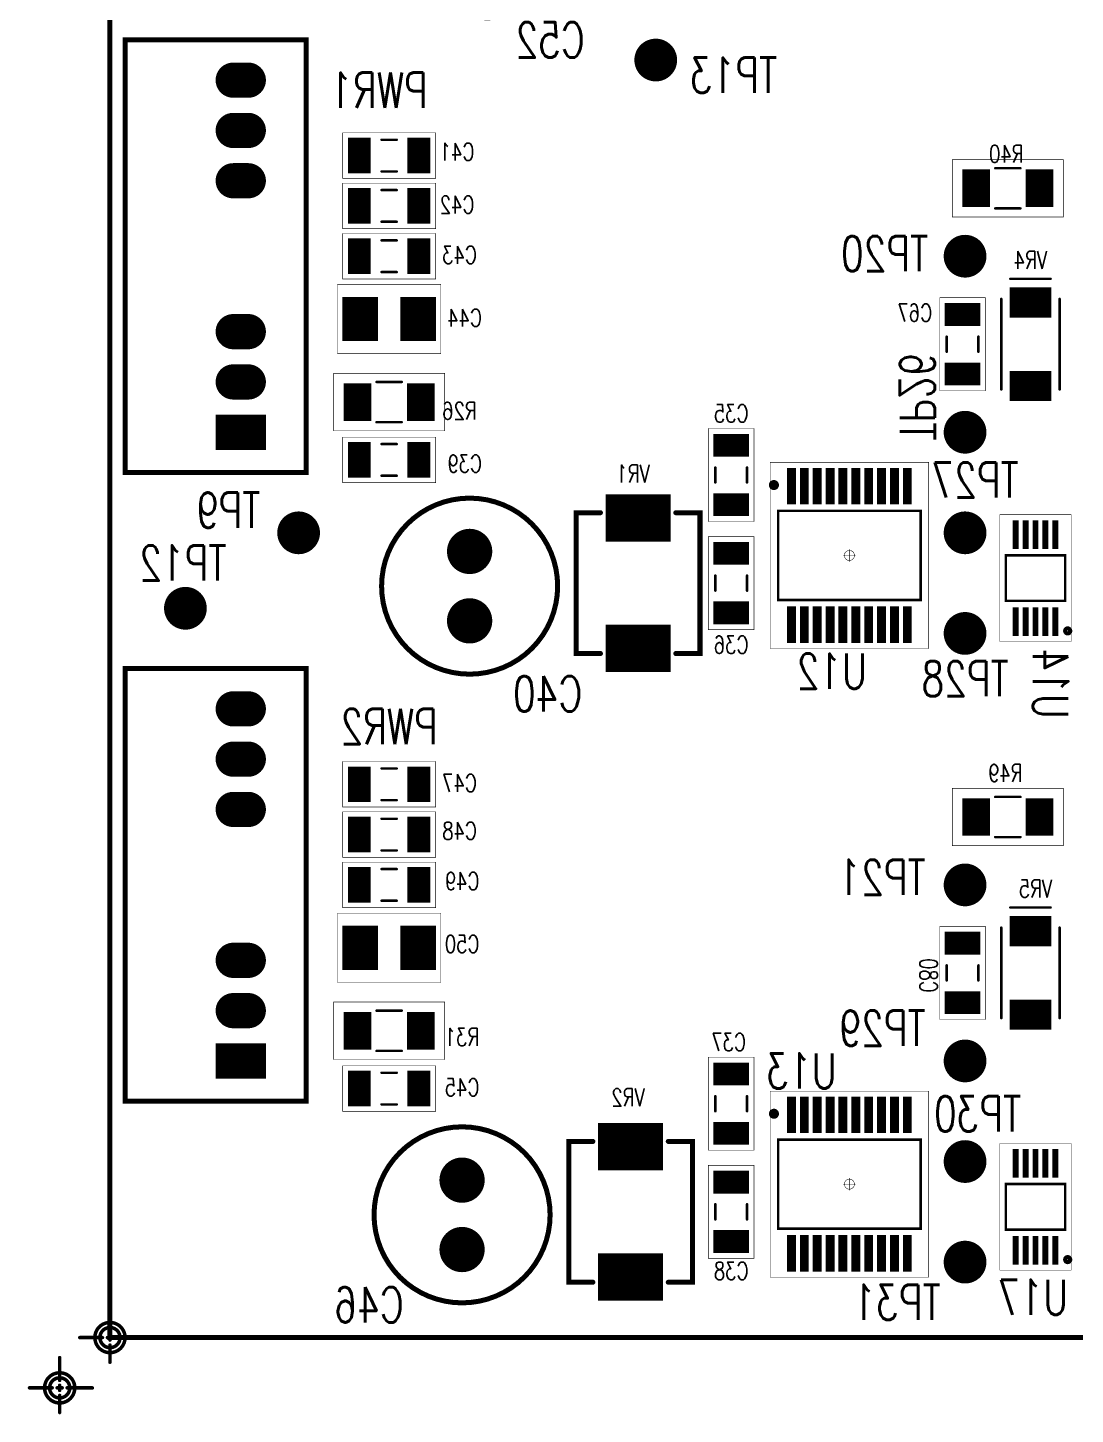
# Model space of a CAD drawing. Extents: x -0.16 to 8.87, y -0.15 to 6.46.
# Drawn here: x -0.164 to 1.919, y -0.153 to 2.604 of the extents above; entities that cross this region are included whole.
import ezdxf
from ezdxf.enums import TextEntityAlignment as Align

# ---------------------------------------------------------------- set-up
doc = ezdxf.new("R2010")
doc.units = 0
for name, color, linetype in [('2D_LINE_00', 130, 'CONTINUOUS'), ('BOARD_OUTLINE_00', 4, 'CONTINUOUS'), ('DRIL_NPLTE_THRU_01', 146, 'CONTINUOUS'), ('DRIL_NPLTE_THRU_02', 3, 'CONTINUOUS'), ('DRIL_NPLTE_THRU_03', 2, 'CONTINUOUS'), ('DRIL_NPLTE_THRU_04', 23, 'CONTINUOUS'), ('DRIL_PLTE_THRU_01', 146, 'CONTINUOUS'), ('DRIL_PLTE_THRU_02', 3, 'CONTINUOUS'), ('DRIL_PLTE_THRU_03', 2, 'CONTINUOUS'), ('DRIL_PLTE_THRU_04', 23, 'CONTINUOUS'), ('DRIL_SYMBOL', 4, 'CONTINUOUS'), ('PADS_BOT', 231, 'CONTINUOUS'), ('PADS_INNER', 130, 'CONTINUOUS'), ('PADS_TOP', 130, 'CONTINUOUS'), ('PART_BOT_2DLINE_26', 43, 'CONTINUOUS'), ('PART_BOT_2DLINE_27', 136, 'CONTINUOUS'), ('PART_NAME_29', 183, 'CONTINUOUS'), ('TAG_00', 4, 'CONTINUOUS'), ('TAG_01', 4, 'CONTINUOUS')]:
    doc.layers.add(name, color=color, linetype=linetype)
doc.styles.add('W0$01', font='simplex', dxfattribs={"width": 0.75})

# ---------------------------------------------------------------- blocks, each defined once
blk = doc.blocks.new('SMOOTH_0$01')
at = {"const_width": 0.005}
blk.add_lwpolyline([(-0.0025, 0, 1), (0.0025, 0, 1)], format="xyb", close=True, dxfattribs=at)
blk = doc.blocks.new('BOARD_3')
at = {"layer": 'BOARD_OUTLINE_00', "const_width": 0.01}
blk.add_lwpolyline([(0, 0), (8.7, 0), (8.7, 4), (5.459, 4), (5.459, 6.316), (2.9, 6.316), (2.9, 4), (0, 4)], close=True, dxfattribs=at)
at = {"layer": 'BOARD_OUTLINE_00'}
blk.add_blockref('SMOOTH_0$01', (0, 0), dxfattribs=at)
blk = doc.blocks.new('SMOOTH_0$007')
at = {"const_width": 0.0035}
blk.add_lwpolyline([(-0.00175, 0, 1), (0.00175, 0, 1)], format="xyb", close=True, dxfattribs=at)
blk = doc.blocks.new('DRAWING_1')
at = {"layer": '2D_LINE_00', "const_width": 0.007}
for points in [[(0, 0.015), (0, 0.06)], [(-0.06, 0), (-0.015, 0)], [(0, 0), (-0.005, 0)], [(0, 0), (0, 0.005)], [(0, 0), (0.005, 0)], [(0, 0), (0, -0.005)], [(0.015, 0), (0.065, 0)], [(0, -0.015), (0, -0.049)]]:
    blk.add_lwpolyline(points, dxfattribs=at)
for points in [[(0, -0.03, 1), (0, 0.03, 1)], [(0, -0.02, 1), (0, 0.02, 1)]]:
    blk.add_lwpolyline(points, format="xyb", close=True, dxfattribs=at)
at = {"layer": '2D_LINE_00'}
for p in [(0, 0.06), (-0.06, 0), (-0.015, 0), (-0.005, 0), (0, 0.015), (0, 0.005), (0, 0), (0, 0), (0, 0), (0, 0), (0.005, 0), (0.015, 0), (0.065, 0), (0, -0.005), (0, -0.015), (0, -0.049)]:
    blk.add_blockref('SMOOTH_0$007', p, dxfattribs=at)
blk = doc.blocks.new('DRAWING_2')
at = {"layer": '2D_LINE_00', "const_width": 0.007}
for points in [[(0, 0.015), (0, 0.06)], [(-0.06, 0), (-0.015, 0)], [(0, 0), (-0.005, 0)], [(0, 0), (0, 0.005)], [(0, 0), (0.005, 0)], [(0, 0), (0, -0.005)], [(0.015, 0), (0.065, 0)], [(0, -0.015), (0, -0.049)]]:
    blk.add_lwpolyline(points, dxfattribs=at)
for points in [[(0, -0.03, 1), (0, 0.03, 1)], [(0, -0.02, 1), (0, 0.02, 1)]]:
    blk.add_lwpolyline(points, format="xyb", close=True, dxfattribs=at)
at = {"layer": '2D_LINE_00'}
for p in [(0, 0.06), (-0.06, 0), (-0.015, 0), (-0.005, 0), (0, 0.015), (0, 0.005), (0, 0), (0, 0), (0, 0), (0, 0), (0.005, 0), (0.015, 0), (0.065, 0), (0, -0.005), (0, -0.015), (0, -0.049)]:
    blk.add_blockref('SMOOTH_0$007', p, dxfattribs=at)
blk = doc.blocks.new('PART_BODY_BOT_4')
at = {"layer": 'PART_BOT_2DLINE_26', "const_width": 0.01}
blk.add_lwpolyline([(0.244, 0, 1), (-0.106, 0, 1)], format="xyb", close=True, dxfattribs=at)
blk = doc.blocks.new('DRIL_SYMBOL_0$037')
at = {"layer": 'DRIL_SYMBOL', "const_width": 0.002}
for points in [[(-0.01, 0), (0.01, 0)], [(0, -0.01), (0, 0.01)]]:
    blk.add_lwpolyline(points, dxfattribs=at)
blk = doc.blocks.new('DRIL_HOLE_0$037')
at = {"const_width": 0.0185}
blk.add_lwpolyline([(-0.00925, 0, 1), (0.00925, 0, 1)], format="xyb", close=True, dxfattribs=at)
blk.add_blockref('DRIL_SYMBOL_0$037', (0, 0))
blk = doc.blocks.new('PAD_0')
at = {"const_width": 0.045}
blk.add_lwpolyline([(0, -0.0225, 1), (0, 0.0225, 1)], format="xyb", close=True, dxfattribs=at)
blk = doc.blocks.new('STK_BOT_14')
at = {"layer": 'DRIL_PLTE_THRU_01'}
blk.add_blockref('DRIL_HOLE_0$037', (0, 0), dxfattribs=at)
at = {"layer": 'DRIL_PLTE_THRU_02'}
blk.add_blockref('DRIL_HOLE_0$037', (0, 0), dxfattribs=at)
at = {"layer": 'DRIL_PLTE_THRU_03'}
blk.add_blockref('DRIL_HOLE_0$037', (0, 0), dxfattribs=at)
at = {"layer": 'DRIL_PLTE_THRU_04'}
blk.add_blockref('DRIL_HOLE_0$037', (0, 0), dxfattribs=at)
at = {"layer": 'PADS_BOT'}
blk.add_blockref('PAD_0', (0, 0), dxfattribs=at)
at = {"layer": 'PADS_INNER'}
blk.add_blockref('PAD_0', (0, 0), dxfattribs=at)
at = {"layer": 'PADS_TOP'}
blk.add_blockref('PAD_0', (0, 0), dxfattribs=at)
blk = doc.blocks.new('SYM_BOT_2')
for name, p in [('PART_BODY_BOT_4', (0, 0)), ('STK_BOT_14', (0, 0)), ('STK_BOT_14', (0.138, 0))]:
    blk.add_blockref(name, p)
blk = doc.blocks.new('PART_BOT_0')
blk.add_blockref('SYM_BOT_2', (0, 0))
at = {"layer": 'PART_NAME_29', "style": 'W0$01', "width": 0.75}
blk.add_text('C40', height=0.07, rotation=270, dxfattribs=at).set_placement((-0.18, 0.155), align=Align.CENTER)
blk = doc.blocks.new('PART_BOT_1')
blk.add_blockref('SYM_BOT_2', (0, 0))
at = {"layer": 'PART_NAME_29', "style": 'W0$01', "width": 0.75}
blk.add_text('C46', height=0.07, rotation=270, dxfattribs=at).set_placement((-0.145, -0.185), align=Align.CENTER)
blk = doc.blocks.new('PART_BOT_2')
blk.add_blockref('SYM_BOT_2', (0, 0))
at = {"layer": 'PART_NAME_29', "style": 'W0$01', "width": 0.75}
blk.add_text('C52', height=0.07, rotation=270, dxfattribs=at).set_placement((-0.185, 0.125), align=Align.CENTER)
blk = doc.blocks.new('SMOOTH_0$005')
at = {"const_width": 0.0025}
blk.add_lwpolyline([(-0.00125, 0, 1), (0.00125, 0, 1)], format="xyb", close=True, dxfattribs=at)
blk = doc.blocks.new('SMOOTH_0$001')
at = {"const_width": 0.0005}
blk.add_lwpolyline([(-0.00025, 0, 1), (0.00025, 0, 1)], format="xyb", close=True, dxfattribs=at)
blk = doc.blocks.new('PART_BODY_BOT_7')
at = {"layer": 'PART_BOT_2DLINE_26', "const_width": 0.005}
for points in [[(-0.015, 0.0315), (0.015, 0.0315)], [(-0.015, -0.0315), (0.015, -0.0315)]]:
    blk.add_lwpolyline(points, dxfattribs=at)
at = {"layer": 'PART_BOT_2DLINE_27', "const_width": 0.001}
blk.add_lwpolyline([(-0.09252, -0.04528), (0.09252, -0.04528), (0.09252, 0.04528), (-0.09252, 0.04528)], close=True, dxfattribs=at)
at = {"layer": 'PART_BOT_2DLINE_26'}
for p in [(-0.015, 0.0315), (0.015, 0.0315), (-0.015, -0.0315), (0.015, -0.0315)]:
    blk.add_blockref('SMOOTH_0$005', p, dxfattribs=at)
at = {"layer": 'PART_BOT_2DLINE_27'}
for p in [(-0.09252, 0.04528), (0.09252, 0.04528), (-0.09252, -0.04528), (0.09252, -0.04528)]:
    blk.add_blockref('SMOOTH_0$001', p, dxfattribs=at)
blk = doc.blocks.new('DRIL_HOLE_0')
blk.add_lwpolyline([(0, 0, 1), (0, 0, 1)], format="xyb", close=True)
blk = doc.blocks.new('PAD_1')
blk.add_lwpolyline([(0, 0, 1), (0, 0, 1)], format="xyb", close=True)
blk = doc.blocks.new('PAD_3')
at = {"const_width": 0.0453}
blk.add_lwpolyline([(-0.0354, 0), (0.0354, 0)], dxfattribs=at)
blk = doc.blocks.new('STK_BOT_17')
at = {"layer": 'DRIL_NPLTE_THRU_01'}
blk.add_blockref('DRIL_HOLE_0', (0, 0), dxfattribs=at)
at = {"layer": 'DRIL_NPLTE_THRU_02'}
blk.add_blockref('DRIL_HOLE_0', (0, 0), dxfattribs=at)
at = {"layer": 'DRIL_NPLTE_THRU_03'}
blk.add_blockref('DRIL_HOLE_0', (0, 0), dxfattribs=at)
at = {"layer": 'DRIL_NPLTE_THRU_04'}
blk.add_blockref('DRIL_HOLE_0', (0, 0), dxfattribs=at)
at = {"layer": 'PADS_BOT', "rotation": 90}
blk.add_blockref('PAD_3', (0, 0), dxfattribs=at)
at = {"layer": 'PADS_INNER'}
blk.add_blockref('PAD_1', (0, 0), dxfattribs=at)
at = {"layer": 'PADS_TOP'}
blk.add_blockref('PAD_1', (0, 0), dxfattribs=at)
blk = doc.blocks.new('SYM_BOT_5')
for name, p in [('STK_BOT_17', (-0.05906, 0)), ('STK_BOT_17', (0.05906, 0)), ('PART_BODY_BOT_7', (0, 0))]:
    blk.add_blockref(name, p)
blk = doc.blocks.new('PART_BOT_37')
blk.add_blockref('SYM_BOT_5', (0, 0))
at = {"layer": 'PART_NAME_29', "style": 'W0$01', "width": 0.75}
blk.add_text('C35', height=0.035, rotation=270, dxfattribs=at).set_placement((0.105, 0), align=Align.CENTER)
blk = doc.blocks.new('PART_BOT_38')
blk.add_blockref('SYM_BOT_5', (0, 0))
at = {"layer": 'PART_NAME_29', "style": 'W0$01', "width": 0.75}
blk.add_text('C36', height=0.035, rotation=90, dxfattribs=at).set_placement((0.14, 0), align=Align.CENTER)
blk = doc.blocks.new('PART_BOT_39')
blk.add_blockref('SYM_BOT_5', (0, 0))
at = {"layer": 'PART_NAME_29', "style": 'W0$01', "width": 0.75}
blk.add_text('C37', height=0.035, rotation=270, dxfattribs=at).set_placement((0.105, -0.005), align=Align.CENTER)
blk = doc.blocks.new('PART_BOT_40')
blk.add_blockref('SYM_BOT_5', (0, 0))
at = {"layer": 'PART_NAME_29', "style": 'W0$01', "width": 0.75}
blk.add_text('C38', height=0.035, rotation=90, dxfattribs=at).set_placement((0.135, 0), align=Align.CENTER)
blk = doc.blocks.new('PART_BOT_45')
blk.add_blockref('SYM_BOT_5', (0, 0))
at = {"layer": 'PART_NAME_29', "style": 'W0$01', "width": 0.75}
blk.add_text('C67', height=0.035, rotation=90, dxfattribs=at).set_placement((-0.045, 0.095), align=Align.CENTER)
blk = doc.blocks.new('PART_BOT_52')
blk.add_blockref('SYM_BOT_5', (0, 0))
at = {"layer": 'PART_NAME_29', "style": 'W0$01', "width": 0.75}
blk.add_text('C80', height=0.035, rotation=180, dxfattribs=at).set_placement((0.005, 0.085), align=Align.CENTER)
blk = doc.blocks.new('PART_BOT_64')
blk.add_blockref('SYM_BOT_5', (0, 0))
at = {"layer": 'PART_NAME_29', "style": 'W0$01', "width": 0.75}
blk.add_text('C43', height=0.035, rotation=180, dxfattribs=at).set_placement((0.14, 0.015), align=Align.CENTER)
blk = doc.blocks.new('PART_BOT_65')
blk.add_blockref('SYM_BOT_5', (0, 0))
at = {"layer": 'PART_NAME_29', "style": 'W0$01', "width": 0.75}
blk.add_text('C49', height=0.035, rotation=180, dxfattribs=at).set_placement((0.145, 0.01), align=Align.CENTER)
blk = doc.blocks.new('PART_BOT_83')
blk.add_blockref('SYM_BOT_5', (0, 0))
at = {"layer": 'PART_NAME_29', "style": 'W0$01', "width": 0.75}
blk.add_text('C39', height=0.035, rotation=180, dxfattribs=at).set_placement((0.15, 0.025), align=Align.CENTER)
blk = doc.blocks.new('PART_BOT_84')
blk.add_blockref('SYM_BOT_5', (0, 0))
at = {"layer": 'PART_NAME_29', "style": 'W0$01', "width": 0.75}
blk.add_text('C42', height=0.035, rotation=180, dxfattribs=at).set_placement((0.135, 0.015), align=Align.CENTER)
blk = doc.blocks.new('PART_BOT_85')
blk.add_blockref('SYM_BOT_5', (0, 0))
at = {"layer": 'PART_NAME_29', "style": 'W0$01', "width": 0.75}
blk.add_text('C45', height=0.035, rotation=180, dxfattribs=at).set_placement((0.145, 0.015), align=Align.CENTER)
blk = doc.blocks.new('PART_BOT_86')
blk.add_blockref('SYM_BOT_5', (0, 0))
at = {"layer": 'PART_NAME_29', "style": 'W0$01', "width": 0.75}
blk.add_text('C48', height=0.035, rotation=180, dxfattribs=at).set_placement((0.14, 0.01), align=Align.CENTER)
blk = doc.blocks.new('PART_BOT_91')
blk.add_blockref('SYM_BOT_5', (0, 0))
at = {"layer": 'PART_NAME_29', "style": 'W0$01', "width": 0.75}
blk.add_text('C41', height=0.035, rotation=180, dxfattribs=at).set_placement((0.135, 0.01), align=Align.CENTER)
blk = doc.blocks.new('PART_BOT_92')
blk.add_blockref('SYM_BOT_5', (0, 0))
at = {"layer": 'PART_NAME_29', "style": 'W0$01', "width": 0.75}
blk.add_text('C47', height=0.035, rotation=180, dxfattribs=at).set_placement((0.14, 0.015), align=Align.CENTER)
blk = doc.blocks.new('PART_BODY_BOT_9')
at = {"layer": 'PART_BOT_2DLINE_27', "const_width": 0.001}
blk.add_lwpolyline([(-0.10276, -0.0689), (0.10276, -0.0689), (0.10276, 0.0689), (-0.10276, 0.0689)], close=True, dxfattribs=at)
at = {"layer": 'PART_BOT_2DLINE_27'}
for p in [(-0.10276, 0.0689), (0.10276, 0.0689), (-0.10276, -0.0689), (0.10276, -0.0689)]:
    blk.add_blockref('SMOOTH_0$001', p, dxfattribs=at)
blk = doc.blocks.new('PAD_5')
at = {"const_width": 0.0709}
blk.add_lwpolyline([(-0.0439, 0), (0.0439, 0)], dxfattribs=at)
blk = doc.blocks.new('STK_BOT_19')
at = {"layer": 'DRIL_NPLTE_THRU_01'}
blk.add_blockref('DRIL_HOLE_0', (0, 0), dxfattribs=at)
at = {"layer": 'DRIL_NPLTE_THRU_02'}
blk.add_blockref('DRIL_HOLE_0', (0, 0), dxfattribs=at)
at = {"layer": 'DRIL_NPLTE_THRU_03'}
blk.add_blockref('DRIL_HOLE_0', (0, 0), dxfattribs=at)
at = {"layer": 'DRIL_NPLTE_THRU_04'}
blk.add_blockref('DRIL_HOLE_0', (0, 0), dxfattribs=at)
at = {"layer": 'PADS_BOT', "rotation": 90}
blk.add_blockref('PAD_5', (0, 0), dxfattribs=at)
at = {"layer": 'PADS_INNER'}
blk.add_blockref('PAD_1', (0, 0), dxfattribs=at)
at = {"layer": 'PADS_TOP'}
blk.add_blockref('PAD_1', (0, 0), dxfattribs=at)
blk = doc.blocks.new('SYM_BOT_7')
for name, p in [('PART_BODY_BOT_9', (0, 0)), ('STK_BOT_19', (-0.05748, 0)), ('STK_BOT_19', (0.05748, 0))]:
    blk.add_blockref(name, p)
blk = doc.blocks.new('PART_BOT_119')
blk.add_blockref('SYM_BOT_7', (0, 0))
at = {"layer": 'PART_NAME_29', "style": 'W0$01', "width": 0.75}
blk.add_text('C44', height=0.035, rotation=180, dxfattribs=at).set_placement((0.15, 0.015), align=Align.CENTER)
blk = doc.blocks.new('PART_BOT_120')
blk.add_blockref('SYM_BOT_7', (0, 0))
at = {"layer": 'PART_NAME_29', "style": 'W0$01', "width": 0.75}
blk.add_text('C50', height=0.035, rotation=180, dxfattribs=at).set_placement((0.145, 0.01), align=Align.CENTER)
blk = doc.blocks.new('PART_BODY_BOT_16')
at = {"layer": 'PART_BOT_2DLINE_26', "const_width": 0.01}
blk.add_lwpolyline([(-0.08, 0.13), (0.78, 0.13), (0.78, -0.23), (-0.08, -0.23)], close=True, dxfattribs=at)
at = {"layer": 'PART_BOT_2DLINE_26'}
for p in [(-0.08, 0.13), (0.78, 0.13), (-0.08, -0.23), (0.78, -0.23)]:
    blk.add_blockref('SMOOTH_0$01', p, dxfattribs=at)
blk = doc.blocks.new('PAD_15')
at = {"const_width": 0.035}
blk.add_lwpolyline([(-0.015, -0.0175), (0.015, -0.0175, 1), (0.015, 0.0175), (-0.015, 0.0175, 1)], format="xyb", close=True, dxfattribs=at)
blk = doc.blocks.new('PAD_16')
at = {"const_width": 0.07}
blk.add_lwpolyline([(-0.05, 0), (0.05, 0)], dxfattribs=at)
blk = doc.blocks.new('STK_BOT_33')
at = {"layer": 'DRIL_PLTE_THRU_01'}
blk.add_blockref('DRIL_HOLE_0$037', (0, 0), dxfattribs=at)
at = {"layer": 'DRIL_PLTE_THRU_02'}
blk.add_blockref('DRIL_HOLE_0$037', (0, 0), dxfattribs=at)
at = {"layer": 'DRIL_PLTE_THRU_03'}
blk.add_blockref('DRIL_HOLE_0$037', (0, 0), dxfattribs=at)
at = {"layer": 'DRIL_PLTE_THRU_04'}
blk.add_blockref('DRIL_HOLE_0$037', (0, 0), dxfattribs=at)
at = {"layer": 'PADS_BOT', "rotation": 90}
blk.add_blockref('PAD_16', (0, 0), dxfattribs=at)
at = {"layer": 'PADS_INNER', "rotation": 90}
blk.add_blockref('PAD_15', (0, 0), dxfattribs=at)
at = {"layer": 'PADS_TOP', "rotation": 90}
blk.add_blockref('PAD_16', (0, 0), dxfattribs=at)
blk = doc.blocks.new('STK_BOT_32')
at = {"layer": 'DRIL_PLTE_THRU_01'}
blk.add_blockref('DRIL_HOLE_0$037', (0, 0), dxfattribs=at)
at = {"layer": 'DRIL_PLTE_THRU_02'}
blk.add_blockref('DRIL_HOLE_0$037', (0, 0), dxfattribs=at)
at = {"layer": 'DRIL_PLTE_THRU_03'}
blk.add_blockref('DRIL_HOLE_0$037', (0, 0), dxfattribs=at)
at = {"layer": 'DRIL_PLTE_THRU_04'}
blk.add_blockref('DRIL_HOLE_0$037', (0, 0), dxfattribs=at)
at = {"layer": 'PADS_BOT', "rotation": 90}
blk.add_blockref('PAD_15', (0, 0), dxfattribs=at)
at = {"layer": 'PADS_INNER', "rotation": 90}
blk.add_blockref('PAD_15', (0, 0), dxfattribs=at)
at = {"layer": 'PADS_TOP', "rotation": 90}
blk.add_blockref('PAD_15', (0, 0), dxfattribs=at)
blk = doc.blocks.new('SYM_BOT_14')
for name, p in [('PART_BODY_BOT_16', (0, 0)), ('STK_BOT_33', (0, 0)), ('STK_BOT_32', (0.1, 0)), ('STK_BOT_32', (0.2, 0)), ('STK_BOT_32', (0.5, 0)), ('STK_BOT_32', (0.6, 0)), ('STK_BOT_32', (0.7, 0))]:
    blk.add_blockref(name, p)
blk = doc.blocks.new('PART_BOT_133')
blk.add_blockref('SYM_BOT_14', (0, 0))
at = {"layer": 'PART_NAME_29', "style": 'W0$01', "width": 0.75}
blk.add_text('PWR1', height=0.07, rotation=270, dxfattribs=at).set_placement((0.645, 0.275), align=Align.CENTER)
blk = doc.blocks.new('PART_BOT_134')
blk.add_blockref('SYM_BOT_14', (0, 0))
at = {"layer": 'PART_NAME_29', "style": 'W0$01', "width": 0.75}
blk.add_text('PWR2', height=0.07, rotation=270, dxfattribs=at).set_placement((0.63, 0.295), align=Align.CENTER)
blk = doc.blocks.new('PART_BODY_BOT_17')
at = {"layer": 'PART_BOT_2DLINE_26', "const_width": 0.01}
for points in [[(-0.14, 0.075), (-0.14, 0.123), (0.14, 0.123), (0.14, 0.075)], [(-0.14, -0.075), (-0.14, -0.123), (0.14, -0.123), (0.14, -0.075)]]:
    blk.add_lwpolyline(points, dxfattribs=at)
at = {"layer": 'PART_BOT_2DLINE_26'}
for p in [(-0.14, 0.123), (0.14, 0.123), (-0.14, 0.075), (0.14, 0.075), (-0.14, -0.075), (0.14, -0.075), (-0.14, -0.123), (0.14, -0.123)]:
    blk.add_blockref('SMOOTH_0$01', p, dxfattribs=at)
blk = doc.blocks.new('PAD_17')
blk.add_lwpolyline([(0, 0), (0, 0)])
blk = doc.blocks.new('PAD_18')
at = {"const_width": 0.094}
blk.add_lwpolyline([(-0.0645, 0), (0.0645, 0)], dxfattribs=at)
blk = doc.blocks.new('STK_BOT_34')
at = {"layer": 'DRIL_NPLTE_THRU_01'}
blk.add_blockref('DRIL_HOLE_0', (0, 0), dxfattribs=at)
at = {"layer": 'DRIL_NPLTE_THRU_02'}
blk.add_blockref('DRIL_HOLE_0', (0, 0), dxfattribs=at)
at = {"layer": 'DRIL_NPLTE_THRU_03'}
blk.add_blockref('DRIL_HOLE_0', (0, 0), dxfattribs=at)
at = {"layer": 'DRIL_NPLTE_THRU_04'}
blk.add_blockref('DRIL_HOLE_0', (0, 0), dxfattribs=at)
at = {"layer": 'PADS_BOT', "rotation": 90}
blk.add_blockref('PAD_18', (0, 0), dxfattribs=at)
at = {"layer": 'PADS_INNER'}
blk.add_blockref('PAD_17', (0, 0), dxfattribs=at)
at = {"layer": 'PADS_TOP'}
blk.add_blockref('PAD_17', (0, 0), dxfattribs=at)
blk = doc.blocks.new('SYM_BOT_15')
for name, p in [('STK_BOT_34', (-0.1295, 0)), ('PART_BODY_BOT_17', (0, 0)), ('STK_BOT_34', (0.1295, 0))]:
    blk.add_blockref(name, p)
blk = doc.blocks.new('PART_BOT_136')
blk.add_blockref('SYM_BOT_15', (0, 0))
at = {"layer": 'PART_NAME_29', "style": 'W0$01', "width": 0.75}
blk.add_text('VR1', height=0.035, rotation=270, dxfattribs=at).set_placement((0.2, -0.01), align=Align.CENTER)
blk = doc.blocks.new('PART_BOT_137')
blk.add_blockref('SYM_BOT_15', (0, 0))
at = {"layer": 'PART_NAME_29', "style": 'W0$01', "width": 0.75}
blk.add_text('VR2', height=0.035, rotation=270, dxfattribs=at).set_placement((0.21, -0.005), align=Align.CENTER)
blk = doc.blocks.new('PART_BODY_BOT_18')
at = {"layer": 'PART_BOT_2DLINE_26', "const_width": 0.005}
for points in [[(-0.09, 0.058), (0.09, 0.058)], [(-0.13, 0.04), (-0.13, -0.04)], [(-0.09, -0.058), (0.09, -0.058)]]:
    blk.add_lwpolyline(points, dxfattribs=at)
at = {"layer": 'PART_BOT_2DLINE_26'}
for p in [(-0.09, 0.058), (0.09, 0.058), (-0.13, 0.04), (-0.13, -0.04), (-0.09, -0.058), (0.09, -0.058)]:
    blk.add_blockref('SMOOTH_0$005', p, dxfattribs=at)
blk = doc.blocks.new('PAD_19')
at = {"const_width": 0.06}
blk.add_lwpolyline([(-0.0415, 0), (0.0415, 0)], dxfattribs=at)
blk = doc.blocks.new('STK_BOT_35')
at = {"layer": 'DRIL_NPLTE_THRU_01'}
blk.add_blockref('DRIL_HOLE_0', (0, 0), dxfattribs=at)
at = {"layer": 'DRIL_NPLTE_THRU_02'}
blk.add_blockref('DRIL_HOLE_0', (0, 0), dxfattribs=at)
at = {"layer": 'DRIL_NPLTE_THRU_03'}
blk.add_blockref('DRIL_HOLE_0', (0, 0), dxfattribs=at)
at = {"layer": 'DRIL_NPLTE_THRU_04'}
blk.add_blockref('DRIL_HOLE_0', (0, 0), dxfattribs=at)
at = {"layer": 'PADS_BOT', "rotation": 90}
blk.add_blockref('PAD_19', (0, 0), dxfattribs=at)
at = {"layer": 'PADS_INNER'}
blk.add_blockref('PAD_17', (0, 0), dxfattribs=at)
at = {"layer": 'PADS_TOP'}
blk.add_blockref('PAD_17', (0, 0), dxfattribs=at)
blk = doc.blocks.new('SYM_BOT_16')
for name, p in [('PART_BODY_BOT_18', (0, 0)), ('STK_BOT_35', (-0.083, 0)), ('STK_BOT_35', (0.083, 0))]:
    blk.add_blockref(name, p)
blk = doc.blocks.new('PART_BOT_139')
blk.add_blockref('SYM_BOT_16', (0, 0))
at = {"layer": 'PART_NAME_29', "style": 'W0$01', "width": 0.75}
blk.add_text('VR4', height=0.035, rotation=90, dxfattribs=at).set_placement((-0.15, 0), align=Align.CENTER)
blk = doc.blocks.new('PART_BOT_140')
blk.add_blockref('SYM_BOT_16', (0, 0))
at = {"layer": 'PART_NAME_29', "style": 'W0$01', "width": 0.75}
blk.add_text('VR5', height=0.035, rotation=90, dxfattribs=at).set_placement((-0.15, -0.01), align=Align.CENTER)
blk = doc.blocks.new('PART_BODY_BOT_20')
at = {"layer": 'PART_BOT_2DLINE_26', "const_width": 0.01}
blk.add_lwpolyline([(-0.1091, 0.064, 1), (-0.1009, 0.064, 1)], format="xyb", close=True, dxfattribs=at)
at = {"layer": 'PART_BOT_2DLINE_26', "const_width": 0.005}
blk.add_lwpolyline([(-0.0453, 0.0591), (0.0453, 0.0591), (0.0453, -0.0591), (-0.0453, -0.0591)], close=True, dxfattribs=at)
at = {"layer": 'PART_BOT_2DLINE_27', "const_width": 0.001}
blk.add_lwpolyline([(-0.126, 0.0709), (0.126, 0.0709), (0.126, -0.0709), (-0.126, -0.0709)], close=True, dxfattribs=at)
at = {"layer": 'PART_BOT_2DLINE_26'}
for p in [(-0.0453, 0.0591), (0.0453, 0.0591), (-0.0453, -0.0591), (0.0453, -0.0591)]:
    blk.add_blockref('SMOOTH_0$005', p, dxfattribs=at)
at = {"layer": 'PART_BOT_2DLINE_27'}
for p in [(-0.126, 0.0709), (0.126, 0.0709), (-0.126, -0.0709), (0.126, -0.0709)]:
    blk.add_blockref('SMOOTH_0$001', p, dxfattribs=at)
blk = doc.blocks.new('PAD_20')
at = {"const_width": 0.0118}
blk.add_lwpolyline([(-0.0285, 0), (0.0285, 0)], dxfattribs=at)
blk = doc.blocks.new('STK_BOT_37')
at = {"layer": 'DRIL_NPLTE_THRU_01'}
blk.add_blockref('DRIL_HOLE_0', (0, 0), dxfattribs=at)
at = {"layer": 'DRIL_NPLTE_THRU_02'}
blk.add_blockref('DRIL_HOLE_0', (0, 0), dxfattribs=at)
at = {"layer": 'DRIL_NPLTE_THRU_03'}
blk.add_blockref('DRIL_HOLE_0', (0, 0), dxfattribs=at)
at = {"layer": 'DRIL_NPLTE_THRU_04'}
blk.add_blockref('DRIL_HOLE_0', (0, 0), dxfattribs=at)
at = {"layer": 'PADS_BOT'}
blk.add_blockref('PAD_20', (0, 0), dxfattribs=at)
at = {"layer": 'PADS_INNER'}
blk.add_blockref('PAD_1', (0, 0), dxfattribs=at)
at = {"layer": 'PADS_TOP'}
blk.add_blockref('PAD_1', (0, 0), dxfattribs=at)
blk = doc.blocks.new('SYM_BOT_18')
for name, p in [('PART_BODY_BOT_20', (0, 0)), ('STK_BOT_37', (-0.0866, 0.0394)), ('STK_BOT_37', (0.0866, 0.0394)), ('STK_BOT_37', (-0.0866, 0.0197)), ('STK_BOT_37', (-0.0866, 0)), ('STK_BOT_37', (0.0866, 0.0197)), ('STK_BOT_37', (0.0866, 0)), ('STK_BOT_37', (-0.0866, -0.0197)), ('STK_BOT_37', (0.0866, -0.0197)), ('STK_BOT_37', (-0.0866, -0.0394)), ('STK_BOT_37', (0.0866, -0.0394))]:
    blk.add_blockref(name, p)
blk = doc.blocks.new('PART_BOT_144')
blk.add_blockref('SYM_BOT_18', (0, 0))
at = {"layer": 'PART_NAME_29', "style": 'W0$01', "width": 0.75}
blk.add_text('U14', height=0.07, dxfattribs=at).set_placement((-0.21, 0.03), align=Align.MIDDLE_CENTER)
blk = doc.blocks.new('PART_BOT_145')
blk.add_blockref('SYM_BOT_18', (0, 0))
at = {"layer": 'PART_NAME_29', "style": 'W0$01', "width": 0.75}
blk.add_text('U17', height=0.07, rotation=270, dxfattribs=at).set_placement((-0.18, -0.005), align=Align.MIDDLE_CENTER)
blk = doc.blocks.new('PART_BODY_BOT_21')
at = {"layer": 'PART_BOT_2DLINE_26', "const_width": 0.005}
for points in [[(-0.025, 0.04), (0.025, 0.04)], [(-0.025, -0.04), (0.025, -0.04)]]:
    blk.add_lwpolyline(points, dxfattribs=at)
at = {"layer": 'PART_BOT_2DLINE_27', "const_width": 0.001}
blk.add_lwpolyline([(-0.11024, -0.05709), (0.11024, -0.05709), (0.11024, 0.05709), (-0.11024, 0.05709)], close=True, dxfattribs=at)
at = {"layer": 'PART_BOT_2DLINE_26'}
for p in [(-0.025, 0.04), (0.025, 0.04), (-0.025, -0.04), (0.025, -0.04)]:
    blk.add_blockref('SMOOTH_0$005', p, dxfattribs=at)
at = {"layer": 'PART_BOT_2DLINE_27'}
for p in [(-0.11024, 0.05709), (0.11024, 0.05709), (-0.11024, -0.05709), (0.11024, -0.05709)]:
    blk.add_blockref('SMOOTH_0$001', p, dxfattribs=at)
blk = doc.blocks.new('PAD_21')
at = {"const_width": 0.0551}
blk.add_lwpolyline([(-0.0374, 0), (0.0374, 0)], dxfattribs=at)
blk = doc.blocks.new('STK_BOT_39')
at = {"layer": 'DRIL_NPLTE_THRU_01'}
blk.add_blockref('DRIL_HOLE_0', (0, 0), dxfattribs=at)
at = {"layer": 'DRIL_NPLTE_THRU_02'}
blk.add_blockref('DRIL_HOLE_0', (0, 0), dxfattribs=at)
at = {"layer": 'DRIL_NPLTE_THRU_03'}
blk.add_blockref('DRIL_HOLE_0', (0, 0), dxfattribs=at)
at = {"layer": 'DRIL_NPLTE_THRU_04'}
blk.add_blockref('DRIL_HOLE_0', (0, 0), dxfattribs=at)
at = {"layer": 'PADS_BOT', "rotation": 90}
blk.add_blockref('PAD_21', (0, 0), dxfattribs=at)
at = {"layer": 'PADS_INNER'}
blk.add_blockref('PAD_1', (0, 0), dxfattribs=at)
at = {"layer": 'PADS_TOP'}
blk.add_blockref('PAD_1', (0, 0), dxfattribs=at)
blk = doc.blocks.new('SYM_BOT_19')
for name, p in [('PART_BODY_BOT_21', (0, 0)), ('STK_BOT_39', (-0.06299, 0)), ('STK_BOT_39', (0.06299, 0))]:
    blk.add_blockref(name, p)
blk = doc.blocks.new('PART_BOT_167')
blk.add_blockref('SYM_BOT_19', (0, 0))
at = {"layer": 'PART_NAME_29', "style": 'W0$01', "width": 0.75}
blk.add_text('R26', height=0.035, rotation=180, dxfattribs=at).set_placement((0.14, 0.035), align=Align.CENTER)
blk = doc.blocks.new('PART_BOT_169')
blk.add_blockref('SYM_BOT_19', (0, 0))
at = {"layer": 'PART_NAME_29', "style": 'W0$01', "width": 0.75}
blk.add_text('R31', height=0.035, rotation=180, dxfattribs=at).set_placement((0.145, 0.03), align=Align.CENTER)
blk = doc.blocks.new('PART_BOT_190')
blk.add_blockref('SYM_BOT_19', (0, 0))
at = {"layer": 'PART_NAME_29', "style": 'W0$01', "width": 0.75}
blk.add_text('R40', height=0.035, dxfattribs=at).set_placement((0.003, 0.051), align=Align.CENTER)
blk = doc.blocks.new('PART_BOT_191')
blk.add_blockref('SYM_BOT_19', (0, 0))
at = {"layer": 'PART_NAME_29', "style": 'W0$01', "width": 0.75}
blk.add_text('R49', height=0.035, dxfattribs=at).set_placement((0.005, 0.07), align=Align.CENTER)
blk = doc.blocks.new('DRIL_SYMBOL_0$05')
at = {"layer": 'DRIL_SYMBOL', "const_width": 0.002}
for points in [[(-0.01, 0), (0.01, 0)], [(0, -0.01), (0, 0.01)]]:
    blk.add_lwpolyline(points, dxfattribs=at)
blk = doc.blocks.new('DRIL_HOLE_0$05')
at = {"const_width": 0.025}
blk.add_lwpolyline([(-0.0125, 0, 1), (0.0125, 0, 1)], format="xyb", close=True, dxfattribs=at)
blk.add_blockref('DRIL_SYMBOL_0$05', (0, 0))
blk = doc.blocks.new('PAD_29')
at = {"const_width": 0.0425}
blk.add_lwpolyline([(0, -0.02125, 1), (0, 0.02125, 1)], format="xyb", close=True, dxfattribs=at)
blk = doc.blocks.new('STK_BOT_52')
at = {"layer": 'DRIL_PLTE_THRU_01'}
blk.add_blockref('DRIL_HOLE_0$05', (0, 0), dxfattribs=at)
at = {"layer": 'DRIL_PLTE_THRU_02'}
blk.add_blockref('DRIL_HOLE_0$05', (0, 0), dxfattribs=at)
at = {"layer": 'DRIL_PLTE_THRU_03'}
blk.add_blockref('DRIL_HOLE_0$05', (0, 0), dxfattribs=at)
at = {"layer": 'DRIL_PLTE_THRU_04'}
blk.add_blockref('DRIL_HOLE_0$05', (0, 0), dxfattribs=at)
at = {"layer": 'PADS_BOT'}
blk.add_blockref('PAD_29', (0, 0), dxfattribs=at)
at = {"layer": 'PADS_INNER'}
blk.add_blockref('PAD_29', (0, 0), dxfattribs=at)
at = {"layer": 'PADS_TOP'}
blk.add_blockref('PAD_29', (0, 0), dxfattribs=at)
blk = doc.blocks.new('SYM_BOT_30')
blk.add_blockref('STK_BOT_52', (0, 0))
blk = doc.blocks.new('PART_BOT_276')
blk.add_blockref('SYM_BOT_30', (0, 0))
at = {"layer": 'PART_NAME_29', "style": 'W0$01', "width": 0.75}
blk.add_text('TP12', height=0.07, dxfattribs=at).set_placement((0.005, 0.055), align=Align.CENTER)
blk = doc.blocks.new('PART_BOT_277')
blk.add_blockref('SYM_BOT_30', (0, 0))
at = {"layer": 'PART_NAME_29', "style": 'W0$01', "width": 0.75}
blk.add_text('TP13', height=0.07, dxfattribs=at).set_placement((-0.155, -0.065), align=Align.CENTER)
blk = doc.blocks.new('PART_BOT_285')
blk.add_blockref('SYM_BOT_30', (0, 0))
at = {"layer": 'PART_NAME_29', "style": 'W0$01', "width": 0.75}
blk.add_text('TP20', height=0.07, dxfattribs=at).set_placement((0.16, -0.03), align=Align.CENTER)
blk = doc.blocks.new('PART_BOT_286')
blk.add_blockref('SYM_BOT_30', (0, 0))
at = {"layer": 'PART_NAME_29', "style": 'W0$01', "width": 0.75}
blk.add_text('TP21', height=0.07, dxfattribs=at).set_placement((0.165, -0.02), align=Align.CENTER)
blk = doc.blocks.new('PART_BOT_291')
blk.add_blockref('SYM_BOT_30', (0, 0))
at = {"layer": 'PART_NAME_29', "style": 'W0$01', "width": 0.75}
blk.add_text('TP26', height=0.07, rotation=90, dxfattribs=at).set_placement((0.13, 0.07), align=Align.CENTER)
blk = doc.blocks.new('PART_BOT_292')
blk.add_blockref('SYM_BOT_30', (0, 0))
at = {"layer": 'PART_NAME_29', "style": 'W0$01', "width": 0.75}
blk.add_text('TP27', height=0.07, dxfattribs=at).set_placement((-0.02, 0.07), align=Align.CENTER)
blk = doc.blocks.new('PART_BOT_293')
blk.add_blockref('SYM_BOT_30', (0, 0))
at = {"layer": 'PART_NAME_29', "style": 'W0$01', "width": 0.75}
blk.add_text('TP28', height=0.07, dxfattribs=at).set_placement((0, -0.125), align=Align.CENTER)
blk = doc.blocks.new('PART_BOT_294')
blk.add_blockref('SYM_BOT_30', (0, 0))
at = {"layer": 'PART_NAME_29', "style": 'W0$01', "width": 0.75}
blk.add_text('TP29', height=0.07, dxfattribs=at).set_placement((0.165, 0.03), align=Align.CENTER)
blk = doc.blocks.new('PART_BOT_296')
blk.add_blockref('SYM_BOT_30', (0, 0))
at = {"layer": 'PART_NAME_29', "style": 'W0$01', "width": 0.75}
blk.add_text('TP30', height=0.07, dxfattribs=at).set_placement((-0.025, 0.06), align=Align.CENTER)
blk = doc.blocks.new('PART_BOT_297')
blk.add_blockref('SYM_BOT_30', (0, 0))
at = {"layer": 'PART_NAME_29', "style": 'W0$01', "width": 0.75}
blk.add_text('TP31', height=0.07, dxfattribs=at).set_placement((0.135, -0.115), align=Align.CENTER)
blk = doc.blocks.new('PART_BOT_303')
blk.add_blockref('SYM_BOT_30', (0, 0))
at = {"layer": 'PART_NAME_29', "style": 'W0$01', "width": 0.75}
blk.add_text('TP9', height=0.07, dxfattribs=at).set_placement((0.14, 0.01), align=Align.CENTER)
blk = doc.blocks.new('PART_BODY_BOT_35')
at = {"layer": 'PART_BOT_2DLINE_26', "const_width": 0.005}
blk.add_lwpolyline([(-0.1417, -0.0886), (-0.1417, 0.0886), (0.1417, 0.0886), (0.1417, -0.0886)], close=True, dxfattribs=at)
at = {"layer": 'PART_BOT_2DLINE_26', "const_width": 0.01}
blk.add_lwpolyline([(-0.145, -0.14, 1), (-0.155, -0.14, 1)], format="xyb", close=True, dxfattribs=at)
at = {"layer": 'PART_BOT_2DLINE_27', "const_width": 0.001}
blk.add_lwpolyline([(-0.1575, 0.185), (0.1575, 0.185), (0.1575, -0.185), (-0.1575, -0.185)], close=True, dxfattribs=at)
for points in [[(0.012, 0), (-0.012, 0)], [(0, 0.012), (0, -0.012)]]:
    blk.add_lwpolyline(points, dxfattribs=at)
blk.add_lwpolyline([(0.01, 0, 1), (-0.01, 0, 1)], format="xyb", close=True, dxfattribs=at)
at = {"layer": 'TAG_00'}
blk.add_lwpolyline([(0, 0), (0, 0)], dxfattribs=at)
at = {"layer": 'TAG_01'}
blk.add_lwpolyline([(0, 0), (0, 0)], dxfattribs=at)
at = {"layer": 'PART_BOT_2DLINE_26'}
for p in [(-0.1417, 0.0886), (0.1417, 0.0886), (-0.1417, -0.0886), (0.1417, -0.0886)]:
    blk.add_blockref('SMOOTH_0$005', p, dxfattribs=at)
at = {"layer": 'PART_BOT_2DLINE_27'}
for p in [(-0.1575, 0.185), (0.1575, 0.185), (-0.012, 0), (0, 0.012), (0.012, 0), (0, -0.012), (-0.1575, -0.185), (0.1575, -0.185)]:
    blk.add_blockref('SMOOTH_0$001', p, dxfattribs=at)
blk = doc.blocks.new('PAD_31')
at = {"const_width": 0.0177}
blk.add_lwpolyline([(-0.0364, 0), (0.0364, 0)], dxfattribs=at)
blk = doc.blocks.new('STK_BOT_55')
at = {"layer": 'DRIL_NPLTE_THRU_01'}
blk.add_blockref('DRIL_HOLE_0', (0, 0), dxfattribs=at)
at = {"layer": 'DRIL_NPLTE_THRU_02'}
blk.add_blockref('DRIL_HOLE_0', (0, 0), dxfattribs=at)
at = {"layer": 'DRIL_NPLTE_THRU_03'}
blk.add_blockref('DRIL_HOLE_0', (0, 0), dxfattribs=at)
at = {"layer": 'DRIL_NPLTE_THRU_04'}
blk.add_blockref('DRIL_HOLE_0', (0, 0), dxfattribs=at)
at = {"layer": 'PADS_BOT', "rotation": 90}
blk.add_blockref('PAD_31', (0, 0), dxfattribs=at)
at = {"layer": 'PADS_INNER'}
blk.add_blockref('PAD_1', (0, 0), dxfattribs=at)
at = {"layer": 'PADS_TOP'}
blk.add_blockref('PAD_1', (0, 0), dxfattribs=at)
blk = doc.blocks.new('SYM_BOT_33')
for name, p in [('PART_BODY_BOT_35', (0, 0)), ('STK_BOT_55', (-0.1152, 0.1378)), ('STK_BOT_55', (-0.0896, 0.1378)), ('STK_BOT_55', (-0.064, 0.1378)), ('STK_BOT_55', (-0.0384, 0.1378)), ('STK_BOT_55', (-0.0128, 0.1378)), ('STK_BOT_55', (0.0128, 0.1378)), ('STK_BOT_55', (0.0384, 0.1378)), ('STK_BOT_55', (0.064, 0.1378)), ('STK_BOT_55', (0.0896, 0.1378)), ('STK_BOT_55', (0.1152, 0.1378)), ('STK_BOT_55', (-0.1152, -0.1378)), ('STK_BOT_55', (-0.0896, -0.1378)), ('STK_BOT_55', (-0.064, -0.1378)), ('STK_BOT_55', (-0.0384, -0.1378)), ('STK_BOT_55', (-0.0128, -0.1378)), ('STK_BOT_55', (0.0128, -0.1378)), ('STK_BOT_55', (0.0384, -0.1378)), ('STK_BOT_55', (0.064, -0.1378)), ('STK_BOT_55', (0.0896, -0.1378)), ('STK_BOT_55', (0.1152, -0.1378))]:
    blk.add_blockref(name, p)
blk = doc.blocks.new('PART_BOT_308')
blk.add_blockref('SYM_BOT_33', (0, 0))
at = {"layer": 'PART_NAME_29', "style": 'W0$01', "width": 0.75}
blk.add_text('U12', height=0.07, rotation=180, dxfattribs=at).set_placement((-0.035, 0.265), align=Align.CENTER)
blk = doc.blocks.new('PART_BOT_309')
blk.add_blockref('SYM_BOT_33', (0, 0))
at = {"layer": 'PART_NAME_29', "style": 'W0$01', "width": 0.75}
blk.add_text('U13', height=0.07, rotation=180, dxfattribs=at).set_placement((-0.095, -0.19), align=Align.CENTER)

msp = doc.modelspace()

# ---------------------------------------------------------------- block references
for name, p in [('BOARD_3', (0, 0)), ('DRAWING_1', (0, 0)), ('DRAWING_2', (-0.1, -0.1))]:
    msp.add_blockref(name, p)
at = {"xscale": -1}
for name, p, rotation in [('PART_BOT_2', (0.75, 2.73), -90), ('PART_BOT_133', (0.26, 1.8), -90), ('PART_BOT_91', (0.555, 2.35), -180), ('PART_BOT_84', (0.555, 2.25), -180), ('PART_BOT_64', (0.555, 2.15), -180), ('PART_BOT_139', (1.83, 1.975), -270), ('PART_BOT_119', (0.555, 2.025), -180), ('PART_BOT_45', (1.695, 1.975), -270), ('PART_BOT_167', (0.555, 1.86), -180), ('PART_BOT_37', (1.235, 1.715), -90), ('PART_BOT_83', (0.555, 1.745), -180), ('PART_BOT_308', (1.47, 1.555), -180), ('PART_BOT_136', (1.05, 1.5), -90), ('PART_BOT_0', (0.715, 1.425), -90), ('PART_BOT_144', (1.84, 1.51), -90), ('PART_BOT_38', (1.235, 1.5), -270), ('PART_BOT_134', (0.26, 0.55), -90), ('PART_BOT_92', (0.555, 1.1), -180), ('PART_BOT_86', (0.555, 1), -180), ('PART_BOT_65', (0.555, 0.9), -180), ('PART_BOT_140', (1.83, 0.725), -270), ('PART_BOT_120', (0.555, 0.775), -180), ('PART_BOT_52', (1.695, 0.725), -270), ('PART_BOT_169', (0.555, 0.61), -180), ('PART_BOT_39', (1.235, 0.465), -90), ('PART_BOT_85', (0.555, 0.495), -180), ('PART_BOT_309', (1.47, 0.305), -180), ('PART_BOT_137', (1.035, 0.25), -90), ('PART_BOT_1', (0.7, 0.175), -90), ('PART_BOT_145', (1.84, 0.26), -90), ('PART_BOT_40', (1.235, 0.25), -270)]:
    msp.add_blockref(name, p, dxfattribs=dict(at, rotation=rotation))
for name, p in [('PART_BOT_277', (1.085, 2.54)), ('PART_BOT_190', (1.785, 2.285)), ('PART_BOT_285', (1.7, 2.15)), ('PART_BOT_291', (1.7, 1.8)), ('PART_BOT_292', (1.7, 1.6)), ('PART_BOT_303', (0.375, 1.6)), ('PART_BOT_276', (0.15, 1.45)), ('PART_BOT_293', (1.7, 1.4)), ('PART_BOT_191', (1.785, 1.035)), ('PART_BOT_286', (1.7, 0.9)), ('PART_BOT_294', (1.7, 0.55)), ('PART_BOT_296', (1.7, 0.35)), ('PART_BOT_297', (1.7, 0.15))]:
    msp.add_blockref(name, p, dxfattribs=at)

doc.saveas('drawing.dxf')
